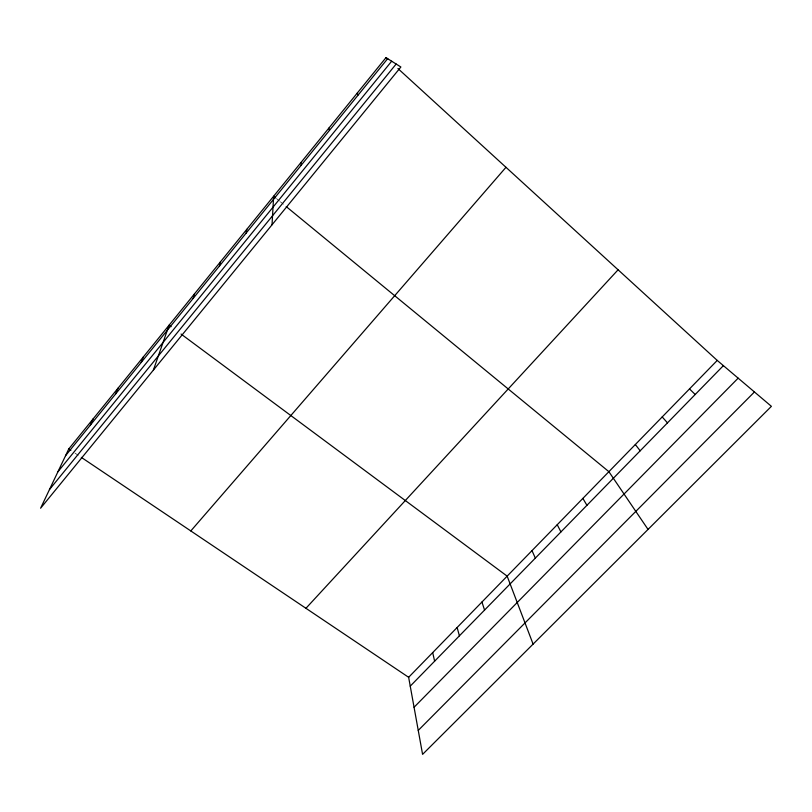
<?xml version="1.0" encoding="UTF-8"?>
<svg xmlns="http://www.w3.org/2000/svg" width="812" height="812" viewBox="0 0 812 812"><rect width="100%" height="100%" fill="white"/><g stroke="black" fill="none" stroke-linecap="round" stroke-linejoin="round"><path stroke-width="0.61" stroke-dasharray="4.06 3.04" d="M75.049 453.167L78.196 455.278M276.537 198.625L279.44 201.011M280.404 201.802L283.317 204.188"/><path stroke-width="1.22" d="M272.03 224.792L273.634 196.24L275.562 197.823M246.198 233.034L246.797 229.339M219.433 266.021L220.438 261.85M193.154 298.41L194.545 293.792M153.387 370.089L169.099 325.176L171.099 326.657M141.207 362.436L143.348 356.945M115.548 394.064L118.055 388.146M90.345 425.133L93.197 418.809M68.766 448.945L40.6 508.221L400.874 67L385.994 57.632L68.766 448.945L70.867 450.345M65.579 455.654L387.659 58.677M57.926 471.772L391.668 61.204M49.451 489.595L396.154 64.026M190.81 530.936L505.977 167.302M305.941 608.3L618.094 269.797M408.639 677.299L717.24 360.426L771.4 406.335L422.585 754.368L408.639 677.299L81.342 457.389M410.233 686.15L723.39 365.644M414.059 707.262L738.149 378.159M418.251 730.414L754.439 391.963M181.056 334.047L507.155 576.144L533.098 644.109M286.22 206.583L608.888 471.681L648.047 529.424M385.994 57.632L387.832 59.306M397.931 68.543L717.24 360.426M689.5 388.918L695.204 394.49M662.196 416.942L667.484 422.869M635.329 444.529L640.201 450.792M357.118 93.248L358.295 94.862M582.864 498.406L586.934 505.308M557.235 524.725L560.93 531.921M532.002 550.627L535.331 558.118M328.779 128.205L329.489 130.377M481.952 602.027L484.561 610.076M457.136 627.503L459.399 635.837M432.694 652.594L434.623 661.181M300.947 162.532L301.211 165.232"/></g></svg>
